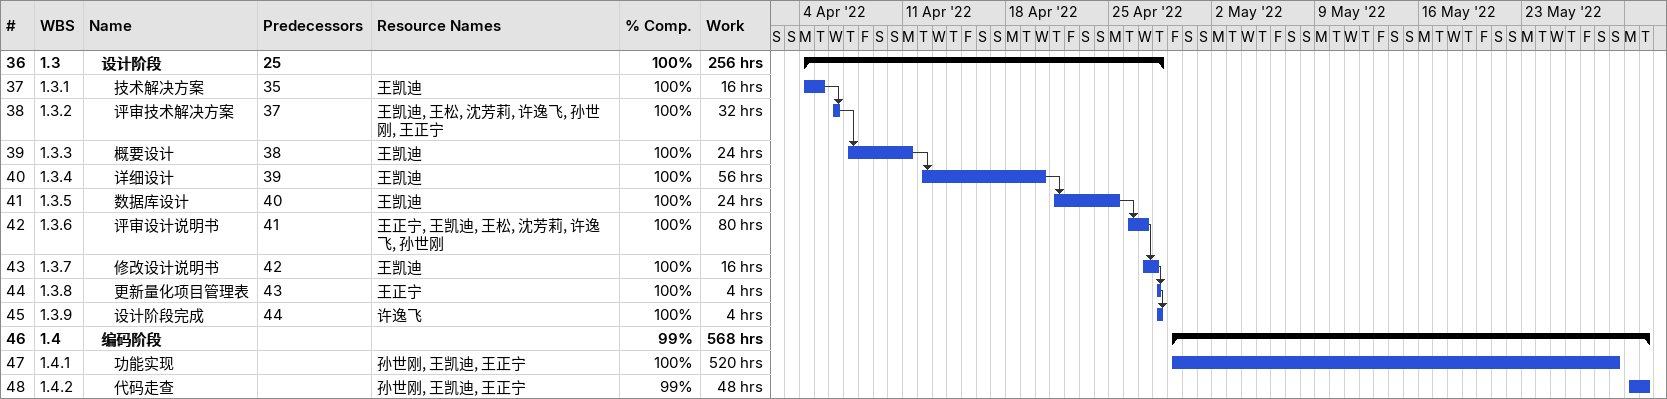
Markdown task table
| ID | WBS | Task | Start | Finish | Predecessors | Resources | % complete | Work (h) |
|---|---|---|---|---|---|---|---|---|
| 36 | 1.3 | **设计阶段** | 2022-04-04 | 2022-04-28 | 25 |  | 100 | 256 |
| 37 | 1.3.1 | 技术解决方案 | 2022-04-04 | 2022-04-05 | 35 | 王凯迪 | 100 | 16 |
| 38 | 1.3.2 | 评审技术解决方案 | 2022-04-06 | 2022-04-06 | 37 | 王凯迪, 王松, 沈芳莉, 许逸飞, 孙世刚, 王正宁 | 100 | 32 |
| 39 | 1.3.3 | 概要设计 | 2022-04-07 | 2022-04-11 | 38 | 王凯迪 | 100 | 24 |
| 40 | 1.3.4 | 详细设计 | 2022-04-12 | 2022-04-20 | 39 | 王凯迪 | 100 | 56 |
| 41 | 1.3.5 | 数据库设计 | 2022-04-21 | 2022-04-25 | 40 | 王凯迪 | 100 | 24 |
| 42 | 1.3.6 | 评审设计说明书 | 2022-04-26 | 2022-04-27 | 41 | 王正宁, 王凯迪, 王松, 沈芳莉, 许逸飞, 孙世刚 | 100 | 80 |
| 43 | 1.3.7 | 修改设计说明书 | 2022-04-27 | 2022-04-28 | 42 | 王凯迪 | 100 | 16 |
| 44 | 1.3.8 | 更新量化项目管理表 | 2022-04-28 | 2022-04-28 | 43 | 王正宁 | 100 | 4 |
| 45 | 1.3.9 | 设计阶段完成 | 2022-04-28 | 2022-04-28 | 44 | 许逸飞 | 100 | 4 |
| 46 | 1.4 | **编码阶段** | 2022-04-29 | 2022-05-31 |  |  | 99 | 568 |
| 47 | 1.4.1 | 功能实现 | 2022-04-29 | 2022-05-29 |  | 孙世刚, 王凯迪, 王正宁 | 100 | 520 |
| 48 | 1.4.2 | 代码走查 | 2022-05-30 | 2022-05-31 |  | 孙世刚, 王凯迪, 王正宁 | 99 | 48 |
